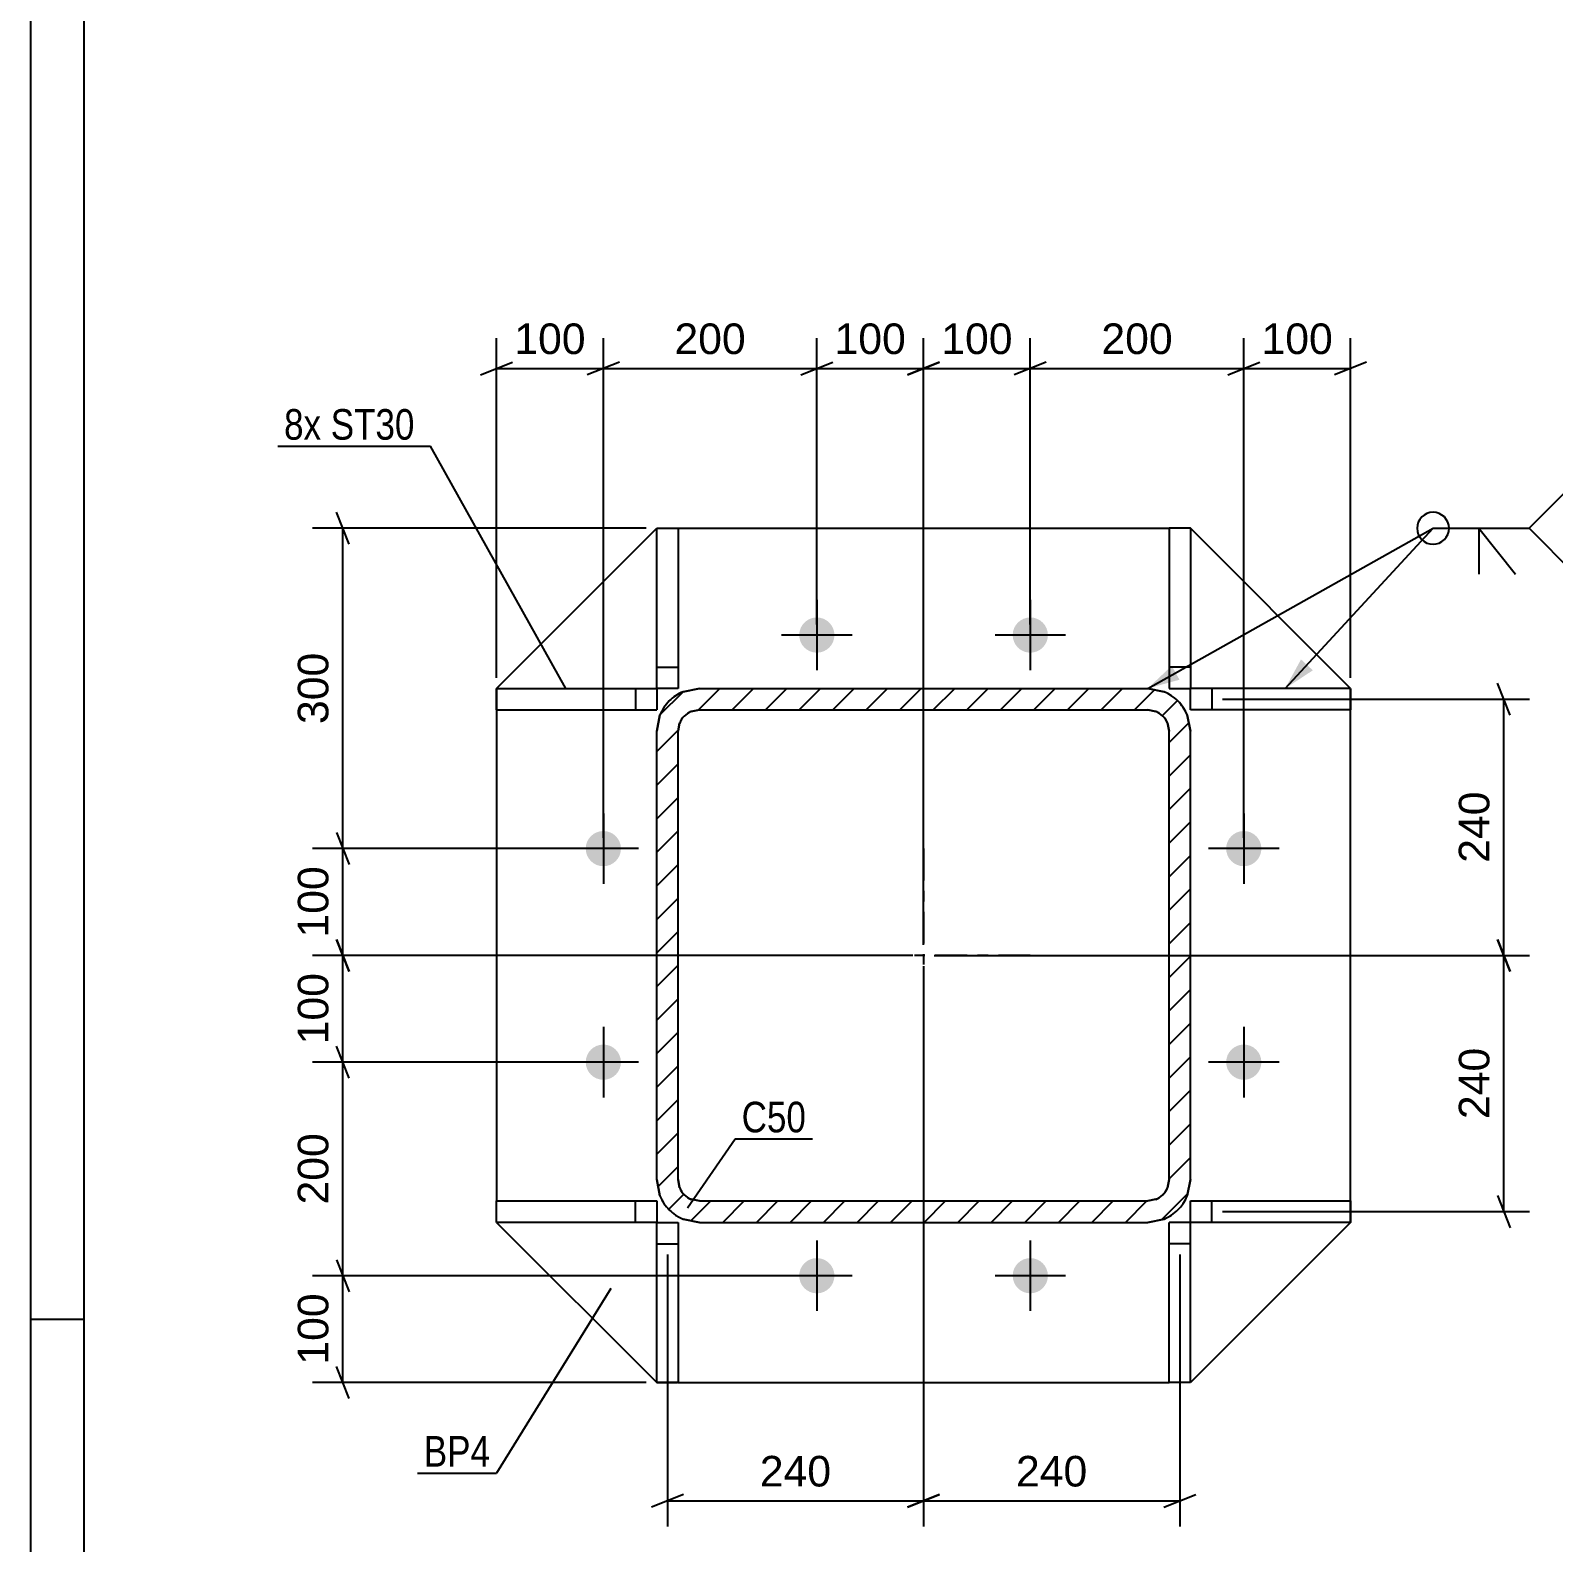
# Model space of a CAD drawing. Header units: millimetres. Extents: x 0 to 841, y 0 to 594.
# Drawn here: x 0 to 142.7, y 128.1 to 269.7 of the extents above; entities that cross this region are included whole.
import ezdxf

# ---------------------------------------------------------------- set-up
doc = ezdxf.new("R2010")
doc.units = ezdxf.units.MM
doc.linetypes.add('DXK_LINE_DOT2', pattern=[3.9198, 1.9599, -1.9599])
doc.linetypes.add('DXK_LINE_DOT3', pattern=[5.9187, 2.979, -0.9799, 0.9799, -0.9799])
doc.styles.add('Arial', font='ARIAL.TTF', dxfattribs={"height": 0.2})
doc.styles.add('Arial Narrow', font='ARIALN.TTF', dxfattribs={"height": 0.2})

# ---------------------------------------------------------------- blocks, each defined once
blk = doc.blocks.new('Unknown-339278137-1133')
at = {"color": 5, "linetype": 'Continuous'}
for p, q in [((0, 594), (0, 0)), ((5, 589), (5, 5)), ((5, 149), (0, 149))]:
    blk.add_line(p, q, dxfattribs=at)
blk = doc.blocks.new('Bolt-339278137-4442 - 4431')
at = {"linetype": 'Continuous'}
for points in [[(75.32, 213.11, -1), (72.02, 213.11, -1)], [(95.32, 213.11, -1), (92.02, 213.11, -1)], [(55.32, 193.11, -1), (52.02, 193.11, -1)], [(115.32, 193.11, -1), (112.02, 193.11, -1)], [(55.32, 173.11, -1), (52.02, 173.11, -1)], [(115.32, 173.11, -1), (112.02, 173.11, -1)], [(75.32, 153.11, -1), (72.02, 153.11, -1)], [(95.32, 153.11, -1), (92.02, 153.11, -1)]]:
    blk.add_hatch(color=1, dxfattribs=at).paths.add_polyline_path(points)
at = {"color": 1, "linetype": 'Continuous'}
for p, q in [((73.67, 216.41), (73.67, 209.81)), ((93.67, 216.41), (93.67, 209.81)), ((76.97, 213.11), (70.37, 213.11)), ((96.97, 213.11), (90.37, 213.11)), ((53.67, 196.41), (53.67, 189.81)), ((113.67, 196.41), (113.67, 189.81)), ((56.97, 193.11), (50.37, 193.11)), ((116.97, 193.11), (110.37, 193.11)), ((53.67, 176.41), (53.67, 169.81)), ((113.67, 176.41), (113.67, 169.81)), ((56.97, 173.11), (50.37, 173.11)), ((116.97, 173.11), (110.37, 173.11)), ((73.67, 156.41), (73.67, 149.81)), ((93.67, 156.41), (93.67, 149.81)), ((76.97, 153.11), (70.37, 153.11)), ((96.97, 153.11), (90.37, 153.11))]:
    blk.add_line(p, q, dxfattribs=at)
blk = doc.blocks.new('Part-339278137-4459 - 4431')
at = {"linetype": 'Continuous'}
h = blk.add_hatch(dxfattribs=at)
h.set_pattern_fill('', scale=0.7, style=0, pattern_type=0)
h.set_pattern_definition([(45, (61.1384, 207.8084), (-1.571545, 1.571545), [])])
h.paths.add_polyline_path([(62.67, 208.11), (61.14, 207.81), (59.84, 206.94), (58.97, 205.64), (58.67, 204.11), (58.67, 162.11), (58.97, 160.58), (59.84, 159.28), (61.14, 158.42), (62.67, 158.11), (104.67, 158.11), (106.2, 158.42), (107.5, 159.28), (108.36, 160.58), (108.67, 162.11), (108.67, 204.11), (108.36, 205.64), (107.5, 206.94), (106.2, 207.81), (104.67, 208.11)])
h.paths.add_polyline_path([(105.43, 205.96), (106.08, 205.53), (106.52, 204.88), (106.67, 204.11), (106.67, 162.11), (106.52, 161.35), (106.08, 160.7), (105.43, 160.27), (104.67, 160.11), (62.67, 160.11), (61.9, 160.27), (61.25, 160.7), (60.82, 161.35), (60.67, 162.11), (60.67, 204.11), (60.82, 204.88), (61.25, 205.53), (61.9, 205.96), (62.67, 206.11), (104.67, 206.11)])
at = {"color": 7, "linetype": 'DXK_LINE_DOT2'}
for p, q in [((61.14, 207.81), (62.67, 208.11)), ((62.67, 208.11), (104.67, 208.11)), ((104.67, 208.11), (106.2, 207.81)), ((58.67, 204.11), (58.97, 205.64)), ((62.67, 206.11), (61.9, 205.96)), ((62.67, 206.11), (104.67, 206.11)), ((105.43, 205.96), (104.67, 206.11)), ((108.36, 205.64), (108.67, 204.11)), ((58.67, 162.11), (58.67, 204.11)), ((60.82, 204.88), (60.67, 204.11)), ((60.67, 162.11), (60.67, 204.11)), ((106.67, 204.11), (106.52, 204.88)), ((106.67, 162.11), (106.67, 204.11)), ((108.67, 162.11), (108.67, 204.11)), ((58.97, 160.58), (58.67, 162.11)), ((60.67, 162.11), (60.82, 161.35)), ((106.52, 161.35), (106.67, 162.11)), ((108.67, 162.11), (108.36, 160.58)), ((61.9, 160.27), (62.67, 160.11)), ((62.67, 160.11), (104.67, 160.11)), ((104.67, 160.11), (105.43, 160.27)), ((62.67, 158.11), (61.14, 158.42)), ((106.2, 158.42), (104.67, 158.11)), ((62.67, 158.11), (104.67, 158.11))]:
    blk.add_line(p, q, dxfattribs=at)
at = {"color": 2, "linetype": 'Continuous'}
for p, q in [((62.67, 208.11), (61.14, 207.81)), ((62.67, 208.11), (104.67, 208.11)), ((106.2, 207.81), (104.67, 208.11)), ((58.97, 205.64), (58.67, 204.11)), ((61.9, 205.96), (62.67, 206.11)), ((62.67, 206.11), (104.67, 206.11)), ((104.67, 206.11), (105.43, 205.96)), ((108.67, 204.11), (108.36, 205.64)), ((58.67, 162.11), (58.67, 204.11)), ((60.67, 204.11), (60.82, 204.88)), ((60.67, 162.11), (60.67, 204.11)), ((106.52, 204.88), (106.67, 204.11)), ((106.67, 162.11), (106.67, 204.11)), ((108.67, 162.11), (108.67, 204.11)), ((58.67, 162.11), (58.97, 160.58)), ((60.82, 161.35), (60.67, 162.11)), ((106.67, 162.11), (106.52, 161.35)), ((108.36, 160.58), (108.67, 162.11)), ((62.67, 160.11), (61.9, 160.27)), ((62.67, 160.11), (104.67, 160.11)), ((105.43, 160.27), (104.67, 160.11)), ((61.14, 158.42), (62.67, 158.11)), ((104.67, 158.11), (106.2, 158.42)), ((62.67, 158.11), (104.67, 158.11))]:
    blk.add_line(p, q, dxfattribs=at)
at = {"color": 7, "linetype": 'DXK_LINE_DOT3'}
for p, q in [((83.67, 193.11), (83.67, 173.11)), ((93.67, 183.11), (73.67, 183.11))]:
    blk.add_line(p, q, dxfattribs=at)
at = {"color": 7, "linetype": 'DXK_LINE_DOT2'}
for centre, radius, start, end in [((62.67, 204.11), 4, 112.5, 157.5), ((104.67, 204.11), 4, 22.5, 67.5), ((62.67, 204.11), 2, 112.5, 157.5), ((104.67, 204.11), 2, 22.5, 67.5), ((62.67, 162.11), 2, 202.5, 247.5), ((104.67, 162.11), 2, 292.5, 337.5), ((62.67, 162.11), 4, 202.5, 247.5), ((104.67, 162.11), 4, 292.5, 337.5)]:
    blk.add_arc(centre, radius, start, end, dxfattribs=at)
at = {"color": 2, "linetype": 'Continuous'}
for centre, radius, start, end in [((62.67, 204.11), 4, 112.5, 157.5), ((104.67, 204.11), 4, 22.5, 67.5), ((62.67, 204.11), 2, 112.5, 157.5), ((104.67, 204.11), 2, 22.5, 67.5), ((62.67, 162.11), 2, 202.5, 247.5), ((104.67, 162.11), 2, 292.5, 337.5), ((62.67, 162.11), 4, 202.5, 247.5), ((104.67, 162.11), 4, 292.5, 337.5)]:
    blk.add_arc(centre, radius, start, end, dxfattribs=at)
blk = doc.blocks.new('Part-339278137-24001 - 4431')
at = {"color": 2, "linetype": 'Continuous'}
for p, q in [((108.67, 158.11), (108.67, 160.11)), ((108.67, 160.11), (123.67, 160.11)), ((110.67, 158.11), (110.67, 160.11)), ((123.67, 160.11), (123.67, 158.11)), ((123.67, 158.11), (108.67, 158.11))]:
    blk.add_line(p, q, dxfattribs=at)
blk = doc.blocks.new('Part-339278137-4549 - 4431')
at = {"color": 2, "linetype": 'Continuous'}
for p, q in [((43.67, 208.11), (58.67, 223.11)), ((60.67, 223.11), (106.67, 223.11)), ((123.67, 208.11), (108.67, 223.11)), ((43.67, 206.11), (43.67, 160.11)), ((123.67, 160.11), (123.67, 206.11)), ((43.67, 158.11), (58.67, 143.11)), ((123.67, 158.11), (108.67, 143.11)), ((60.67, 143.11), (106.67, 143.11))]:
    blk.add_line(p, q, dxfattribs=at)
at = {"color": 7, "linetype": 'DXK_LINE_DOT2'}
for p, q in [((58.67, 223.11), (60.67, 223.11)), ((108.67, 223.11), (106.67, 223.11)), ((43.67, 206.11), (43.67, 208.11)), ((43.67, 208.11), (43.67, 206.11)), ((123.67, 206.11), (123.67, 208.11)), ((123.67, 208.11), (123.67, 206.11)), ((43.67, 158.11), (43.67, 160.11)), ((123.67, 158.11), (123.67, 160.11)), ((58.67, 143.11), (60.67, 143.11)), ((108.67, 143.11), (106.67, 143.11))]:
    blk.add_line(p, q, dxfattribs=at)
blk = doc.blocks.new('Part-339278137-23997 - 4431')
at = {"color": 2, "linetype": 'Continuous'}
for p, q in [((58.67, 208.11), (58.67, 223.11)), ((58.67, 223.11), (60.67, 223.11)), ((60.67, 223.11), (60.67, 208.11)), ((58.67, 210.11), (60.67, 210.11)), ((60.67, 208.11), (58.67, 208.11))]:
    blk.add_line(p, q, dxfattribs=at)
blk = doc.blocks.new('Part-339278137-23998 - 4431')
at = {"color": 2, "linetype": 'Continuous'}
for p, q in [((106.67, 223.11), (106.67, 208.11)), ((108.67, 223.11), (106.67, 223.11)), ((108.67, 223.11), (108.67, 208.11)), ((108.67, 210.11), (106.67, 210.11)), ((106.67, 208.11), (108.67, 208.11))]:
    blk.add_line(p, q, dxfattribs=at)
blk = doc.blocks.new('Part-339278137-23999 - 4431')
at = {"color": 2, "linetype": 'Continuous'}
for p, q in [((58.67, 143.11), (58.67, 158.11)), ((58.67, 158.11), (60.67, 158.11)), ((60.67, 158.11), (60.67, 143.11)), ((58.67, 156.11), (60.67, 156.11)), ((60.67, 143.11), (58.67, 143.11))]:
    blk.add_line(p, q, dxfattribs=at)
blk = doc.blocks.new('Part-339278137-24000 - 4431')
at = {"color": 2, "linetype": 'Continuous'}
for p, q in [((106.67, 143.11), (106.67, 158.11)), ((108.67, 158.11), (106.67, 158.11)), ((108.67, 143.11), (108.67, 158.11)), ((108.67, 156.11), (106.67, 156.11)), ((108.67, 143.11), (106.67, 143.11))]:
    blk.add_line(p, q, dxfattribs=at)
blk = doc.blocks.new('Part-339278137-24002 - 4431')
at = {"color": 2, "linetype": 'Continuous'}
for p, q in [((123.67, 208.11), (108.67, 208.11)), ((108.67, 206.11), (108.67, 208.11)), ((110.67, 208.11), (110.67, 206.11)), ((123.67, 208.11), (123.67, 206.11)), ((123.67, 206.11), (108.67, 206.11))]:
    blk.add_line(p, q, dxfattribs=at)
blk = doc.blocks.new('Part-339278137-24003 - 4431')
at = {"color": 2, "linetype": 'Continuous'}
for p, q in [((43.67, 158.11), (43.67, 160.11)), ((43.67, 160.11), (58.67, 160.11)), ((56.67, 158.11), (56.67, 160.11)), ((58.67, 160.11), (58.67, 158.11)), ((58.67, 158.11), (43.67, 158.11))]:
    blk.add_line(p, q, dxfattribs=at)
blk = doc.blocks.new('Part-339278137-24004 - 4431')
at = {"color": 2, "linetype": 'Continuous'}
for p, q in [((43.67, 208.11), (43.67, 206.11)), ((43.67, 208.11), (58.67, 208.11)), ((56.67, 208.11), (56.67, 206.11)), ((58.67, 208.11), (58.67, 206.11)), ((43.67, 206.11), (58.67, 206.11))]:
    blk.add_line(p, q, dxfattribs=at)
blk = doc.blocks.new('StraightDimension-339278137-30802 - 4431')
at = {"color": 7, "linetype": 'Continuous'}
for p, q in [((53.67, 194.11), (53.67, 240.93)), ((73.67, 214.11), (73.67, 240.93)), ((55.17, 238.68), (52.17, 237.48)), ((72.17, 237.48), (75.17, 238.68)), ((53.67, 238.08), (73.67, 238.08))]:
    blk.add_line(p, q, dxfattribs=at)
at = {"color": 0}
blk.add_wipeout([(67.6, 238.83), (67.6, 243.03), (59.73, 243.03), (59.73, 238.83)], dxfattribs=at)
at = {"color": 3, "style": 'Arial'}
blk.add_text('200', height=2.865, dxfattribs=at).set_placement((60.33, 239.43))
blk = doc.blocks.new('StraightDimension-339278137-30800 - 4431')
at = {"color": 7, "linetype": 'Continuous'}
for p, q in [((83.67, 184.11), (83.67, 240.93)), ((93.67, 214.11), (93.67, 240.93)), ((82.17, 237.48), (85.17, 238.68)), ((95.17, 238.68), (92.17, 237.48)), ((83.67, 238.08), (93.67, 238.08))]:
    blk.add_line(p, q, dxfattribs=at)
at = {"color": 0}
blk.add_wipeout([(92.6, 238.83), (92.6, 243.03), (84.73, 243.03), (84.73, 238.83)], dxfattribs=at)
at = {"color": 3, "style": 'Arial'}
blk.add_text('100', height=2.865, dxfattribs=at).set_placement((85.33, 239.43))
blk = doc.blocks.new('StraightDimension-339278137-30906 - 4431')
at = {"color": 7, "linetype": 'Continuous'}
for p, q in [((83.67, 182.11), (83.67, 129.62)), ((107.67, 155.11), (107.67, 129.62)), ((85.17, 132.62), (82.17, 131.42)), ((83.67, 132.02), (107.67, 132.02)), ((106.17, 131.42), (109.17, 132.62))]:
    blk.add_line(p, q, dxfattribs=at)
at = {"color": 0}
blk.add_wipeout([(99.6, 132.77), (99.6, 136.97), (91.73, 136.97), (91.73, 132.77)], dxfattribs=at)
at = {"color": 3, "style": 'Arial'}
blk.add_text('240', height=2.865, dxfattribs=at).set_placement((92.33, 133.37))
blk = doc.blocks.new('StraightDimension-339278137-30921 - 4431')
at = {"color": 7, "linetype": 'Continuous'}
for p, q in [((138.63, 205.61), (137.43, 208.61)), ((111.67, 207.11), (140.43, 207.11)), ((138.03, 183.11), (138.03, 207.11)), ((137.43, 184.61), (138.63, 181.61)), ((84.67, 183.11), (140.43, 183.11))]:
    blk.add_line(p, q, dxfattribs=at)
at = {"color": 0}
blk.add_wipeout([(137.28, 199.05), (133.08, 199.05), (133.08, 191.18), (137.28, 191.18)], dxfattribs=at)
at = {"color": 3, "style": 'Arial'}
blk.add_text('240', height=2.865, rotation=90.0002, dxfattribs=at).set_placement((136.68, 191.78))
blk = doc.blocks.new('StraightDimension-339278137-30857 - 4431')
at = {"color": 7, "linetype": 'Continuous'}
for p, q in [((29.86, 221.61), (28.66, 224.61)), ((57.67, 223.11), (26.41, 223.11)), ((29.26, 193.11), (29.26, 223.11)), ((28.66, 194.61), (29.86, 191.61)), ((52.67, 193.11), (26.41, 193.11))]:
    blk.add_line(p, q, dxfattribs=at)
at = {"color": 0}
blk.add_wipeout([(28.51, 212.05), (24.31, 212.05), (24.31, 204.18), (28.51, 204.18)], dxfattribs=at)
at = {"color": 3, "style": 'Arial'}
blk.add_text('300', height=2.865, rotation=90.0002, dxfattribs=at).set_placement((27.91, 204.78))
blk = doc.blocks.new('StraightDimension-339278137-30907 - 4431')
at = {"color": 7, "linetype": 'Continuous'}
for p, q in [((83.67, 182.11), (83.67, 129.62)), ((59.67, 155.11), (59.67, 129.62)), ((61.17, 132.62), (58.17, 131.42)), ((59.67, 132.02), (83.67, 132.02)), ((82.17, 131.42), (85.17, 132.62))]:
    blk.add_line(p, q, dxfattribs=at)
at = {"color": 0}
blk.add_wipeout([(75.6, 132.77), (75.6, 136.97), (67.73, 136.97), (67.73, 132.77)], dxfattribs=at)
at = {"color": 3, "style": 'Arial'}
blk.add_text('240', height=2.865, dxfattribs=at).set_placement((68.33, 133.37))
blk = doc.blocks.new('StraightDimension-339278137-30798 - 4431')
at = {"color": 7, "linetype": 'Continuous'}
for p, q in [((113.67, 194.11), (113.67, 240.93)), ((123.67, 209.11), (123.67, 240.93)), ((112.17, 237.48), (115.17, 238.68)), ((125.17, 238.68), (122.17, 237.48)), ((113.67, 238.08), (123.67, 238.08))]:
    blk.add_line(p, q, dxfattribs=at)
at = {"color": 0}
blk.add_wipeout([(122.6, 238.83), (122.6, 243.03), (114.73, 243.03), (114.73, 238.83)], dxfattribs=at)
at = {"color": 3, "style": 'Arial'}
blk.add_text('100', height=2.865, dxfattribs=at).set_placement((115.33, 239.43))
blk = doc.blocks.new('StraightDimension-339278137-30799 - 4431')
at = {"color": 7, "linetype": 'Continuous'}
for p, q in [((93.67, 214.11), (93.67, 240.93)), ((113.67, 194.11), (113.67, 240.93)), ((95.17, 238.68), (92.17, 237.48)), ((112.17, 237.48), (115.17, 238.68)), ((93.67, 238.08), (113.67, 238.08))]:
    blk.add_line(p, q, dxfattribs=at)
at = {"color": 0}
blk.add_wipeout([(107.6, 238.83), (107.6, 243.03), (99.73, 243.03), (99.73, 238.83)], dxfattribs=at)
at = {"color": 3, "style": 'Arial'}
blk.add_text('200', height=2.865, dxfattribs=at).set_placement((100.33, 239.43))
blk = doc.blocks.new('StraightDimension-339278137-30801 - 4431')
at = {"color": 7, "linetype": 'Continuous'}
for p, q in [((73.67, 214.11), (73.67, 240.93)), ((83.67, 184.11), (83.67, 240.93)), ((72.17, 237.48), (75.17, 238.68)), ((85.17, 238.68), (82.17, 237.48)), ((73.67, 238.08), (83.67, 238.08))]:
    blk.add_line(p, q, dxfattribs=at)
at = {"color": 0}
blk.add_wipeout([(82.6, 238.83), (82.6, 243.03), (74.73, 243.03), (74.73, 238.83)], dxfattribs=at)
at = {"color": 3, "style": 'Arial'}
blk.add_text('100', height=2.865, dxfattribs=at).set_placement((75.33, 239.43))
blk = doc.blocks.new('StraightDimension-339278137-30803 - 4431')
at = {"color": 7, "linetype": 'Continuous'}
for p, q in [((43.67, 209.11), (43.67, 240.93)), ((53.67, 194.11), (53.67, 240.93)), ((42.17, 237.48), (45.17, 238.68)), ((55.17, 238.68), (52.17, 237.48)), ((43.67, 238.08), (53.67, 238.08))]:
    blk.add_line(p, q, dxfattribs=at)
at = {"color": 0}
blk.add_wipeout([(52.6, 238.83), (52.6, 243.03), (44.73, 243.03), (44.73, 238.83)], dxfattribs=at)
at = {"color": 3, "style": 'Arial'}
blk.add_text('100', height=2.865, dxfattribs=at).set_placement((45.33, 239.43))
blk = doc.blocks.new('StraightDimension-339278137-30922 - 4431')
at = {"color": 7, "linetype": 'Continuous'}
for p, q in [((138.63, 181.61), (137.43, 184.61)), ((84.67, 183.11), (140.43, 183.11)), ((138.03, 159.11), (138.03, 183.11)), ((137.43, 160.61), (138.63, 157.61)), ((111.67, 159.11), (140.43, 159.11))]:
    blk.add_line(p, q, dxfattribs=at)
at = {"color": 0}
blk.add_wipeout([(137.28, 175.05), (133.08, 175.05), (133.08, 167.18), (137.28, 167.18)], dxfattribs=at)
at = {"color": 3, "style": 'Arial'}
blk.add_text('240', height=2.865, rotation=90.0002, dxfattribs=at).set_placement((136.68, 167.78))
blk = doc.blocks.new('StraightDimension-339278137-30858 - 4431')
at = {"color": 7, "linetype": 'Continuous'}
for p, q in [((28.66, 194.61), (29.86, 191.61)), ((52.67, 193.11), (26.41, 193.11)), ((29.26, 183.11), (29.26, 193.11)), ((29.86, 181.61), (28.66, 184.61)), ((82.67, 183.11), (26.41, 183.11))]:
    blk.add_line(p, q, dxfattribs=at)
at = {"color": 0}
blk.add_wipeout([(28.51, 192.05), (24.31, 192.05), (24.31, 184.18), (28.51, 184.18)], dxfattribs=at)
at = {"color": 3, "style": 'Arial'}
blk.add_text('100', height=2.865, rotation=90.0002, dxfattribs=at).set_placement((27.91, 184.78))
blk = doc.blocks.new('StraightDimension-339278137-30859 - 4431')
at = {"color": 7, "linetype": 'Continuous'}
for p, q in [((28.66, 184.61), (29.86, 181.61)), ((82.67, 183.11), (26.41, 183.11)), ((29.26, 173.11), (29.26, 183.11)), ((29.86, 171.61), (28.66, 174.61)), ((52.67, 173.11), (26.41, 173.11))]:
    blk.add_line(p, q, dxfattribs=at)
at = {"color": 0}
blk.add_wipeout([(28.51, 182.05), (24.31, 182.05), (24.31, 174.18), (28.51, 174.18)], dxfattribs=at)
at = {"color": 3, "style": 'Arial'}
blk.add_text('100', height=2.865, rotation=90.0002, dxfattribs=at).set_placement((27.91, 174.78))
blk = doc.blocks.new('StraightDimension-339278137-30860 - 4431')
at = {"color": 7, "linetype": 'Continuous'}
for p, q in [((29.86, 171.61), (28.66, 174.61)), ((52.67, 173.11), (26.41, 173.11)), ((29.26, 153.11), (29.26, 173.11)), ((28.66, 154.61), (29.86, 151.61)), ((72.67, 153.11), (26.41, 153.11))]:
    blk.add_line(p, q, dxfattribs=at)
at = {"color": 0}
blk.add_wipeout([(28.51, 167.05), (24.31, 167.05), (24.31, 159.18), (28.51, 159.18)], dxfattribs=at)
at = {"color": 3, "style": 'Arial'}
blk.add_text('200', height=2.865, rotation=90.0002, dxfattribs=at).set_placement((27.91, 159.78))
blk = doc.blocks.new('StraightDimension-339278137-30861 - 4431')
at = {"color": 7, "linetype": 'Continuous'}
for p, q in [((28.66, 154.61), (29.86, 151.61)), ((72.67, 153.11), (26.41, 153.11)), ((29.26, 143.11), (29.26, 153.11)), ((29.86, 141.61), (28.66, 144.61)), ((57.67, 143.11), (26.41, 143.11))]:
    blk.add_line(p, q, dxfattribs=at)
at = {"color": 0}
blk.add_wipeout([(28.51, 152.05), (24.31, 152.05), (24.31, 144.18), (28.51, 144.18)], dxfattribs=at)
at = {"color": 3, "style": 'Arial'}
blk.add_text('100', height=2.865, rotation=90.0002, dxfattribs=at).set_placement((27.91, 144.78))
blk = doc.blocks.new('Mark-339278137-4545 - 4431')
at = {"color": 0}
blk.add_wipeout([(43.06, 135.23), (43.06, 138.23), (36.85, 138.23), (36.85, 135.23)], dxfattribs=at)
blk.add_wipeout([(43.06, 135.23), (43.06, 138.23), (36.85, 138.23), (36.85, 135.23)], dxfattribs=at)
at = {"color": 30, "linetype": 'Continuous'}
for p in [(54.36, 151.91), (36.25, 134.63)]:
    blk.add_line(p, (43.66, 134.63), dxfattribs=at)
at = {"color": 3, "style": 'Arial Narrow'}
blk.add_text('BP4', height=2.863, dxfattribs=at).set_placement((36.85, 135.23))
blk = doc.blocks.new('Mark-339278137-4455 - 4431')
at = {"color": 0}
blk.add_wipeout([(72.66, 166.54), (72.66, 169.54), (66.63, 169.54), (66.63, 166.54)], dxfattribs=at)
blk.add_wipeout([(72.66, 166.54), (72.66, 169.54), (66.63, 169.54), (66.63, 166.54)], dxfattribs=at)
at = {"color": 30, "linetype": 'Continuous'}
for p, q in [((61.57, 159.48), (66.03, 165.94)), ((66.03, 165.94), (73.26, 165.94))]:
    blk.add_line(p, q, dxfattribs=at)
at = {"color": 3, "style": 'Arial Narrow'}
blk.add_text('C50', height=2.863, dxfattribs=at).set_placement((66.63, 166.54))
blk = doc.blocks.new('MarkSet-339278137-30971 - 4431')
at = {"color": 30, "linetype": 'Continuous'}
blk.add_line((50.16, 208.11), (37.48, 230.81), dxfattribs=at)
at = {"color": 0}
for points in [[(27.23, 231.41), (27.23, 234.41), (23.76, 234.41), (23.76, 231.41)], [(35.98, 231.41), (35.98, 234.41), (28.13, 234.41), (28.13, 231.41)]]:
    blk.add_wipeout(points, dxfattribs=at)
for points in [[(27.23, 231.41), (27.23, 234.41), (23.76, 234.41), (23.76, 231.41)], [(35.98, 231.41), (35.98, 234.41), (28.13, 234.41), (28.13, 231.41)]]:
    blk.add_wipeout(points, dxfattribs=at)
at = {"color": 30, "linetype": 'Continuous'}
blk.add_line((23.16, 230.81), (37.48, 230.81), dxfattribs=at)
at = {"color": 3, "style": 'Arial Narrow'}
for s, p in [('8x', (23.76, 231.41)), ('ST30', (28.13, 231.41))]:
    blk.add_text(s, height=2.863, dxfattribs=at).set_placement(p)
blk = doc.blocks.new('WeldMark-339278137-31004 - 4431')
at = {"linetype": 'Continuous'}
for points in [[(107.65, 208.93), (104.67, 208.11), (106.92, 210.23)], [(120.14, 209.81), (117.55, 208.11), (119.03, 210.83)]]:
    blk.add_hatch(color=30, dxfattribs=at).paths.add_polyline_path(points)
at = {"color": 30, "linetype": 'Continuous'}
for p, q in [((104.67, 208.11), (131.4, 223.11)), ((117.55, 208.11), (131.4, 223.11)), ((131.4, 223.11), (140.4, 223.11))]:
    blk.add_line(p, q, dxfattribs=at)
at = {"color": 3, "linetype": 'Continuous'}
for q in [(139.12, 218.82), (135.69, 218.82)]:
    blk.add_line((135.69, 223.11), q, dxfattribs=at)
for start, end in [(90, 270), (270, 90)]:
    blk.add_arc((131.4, 223.11), 1.5, start, end, dxfattribs=at)
at = {"color": 0, "linetype": 'Continuous'}
blk.add_wipeout([(151.78, 222.21), (151.78, 225.21), (144, 225.21), (144, 222.21)], dxfattribs=at)
blk.add_wipeout([(151.78, 222.21), (151.78, 225.21), (144, 225.21), (144, 222.21)], dxfattribs=at)
at = {"color": 3, "linetype": 'Continuous'}
for q in [(144.69, 227.4), (144.69, 218.82)]:
    blk.add_line((140.4, 223.11), q, dxfattribs=at)
at = {"color": 3, "linetype": 'Continuous', "style": 'Arial'}
blk.add_text('TYP', height=2.865, dxfattribs=at).set_placement((144, 222.21))

msp = doc.modelspace()

# ---------------------------------------------------------------- block references
for name in ['Unknown-339278137-1133', 'Part-339278137-4549 - 4431', 'Part-339278137-23997 - 4431', 'Part-339278137-23998 - 4431', 'Bolt-339278137-4442 - 4431', 'Part-339278137-24004 - 4431', 'Part-339278137-4459 - 4431', 'Part-339278137-24002 - 4431', 'Part-339278137-24003 - 4431', 'Part-339278137-24001 - 4431', 'Part-339278137-23999 - 4431', 'Part-339278137-24000 - 4431']:
    msp.add_blockref(name, (0, 0))

# ---------------------------------------------------------------- next in the draw order: block references
for name in ['StraightDimension-339278137-30802 - 4431', 'StraightDimension-339278137-30800 - 4431', 'StraightDimension-339278137-30906 - 4431']:
    msp.add_blockref(name, (0, 0))

# ---------------------------------------------------------------- next in the draw order: block references
for name in ['StraightDimension-339278137-30857 - 4431', 'StraightDimension-339278137-30921 - 4431']:
    msp.add_blockref(name, (0, 0))

# ---------------------------------------------------------------- next in the draw order: block references
for name in ['StraightDimension-339278137-30803 - 4431', 'StraightDimension-339278137-30801 - 4431', 'StraightDimension-339278137-30798 - 4431', 'StraightDimension-339278137-30907 - 4431']:
    msp.add_blockref(name, (0, 0))

# ---------------------------------------------------------------- next in the draw order: block references
for name in ['StraightDimension-339278137-30799 - 4431', 'MarkSet-339278137-30971 - 4431', 'StraightDimension-339278137-30858 - 4431', 'StraightDimension-339278137-30922 - 4431']:
    msp.add_blockref(name, (0, 0))

# ---------------------------------------------------------------- next in the draw order: block references
for name in ['WeldMark-339278137-31004 - 4431', 'StraightDimension-339278137-30859 - 4431']:
    msp.add_blockref(name, (0, 0))

# ---------------------------------------------------------------- next in the draw order: block references
msp.add_blockref('StraightDimension-339278137-30860 - 4431', (0, 0))

# ---------------------------------------------------------------- next in the draw order: block references
for name in ['Mark-339278137-4455 - 4431', 'StraightDimension-339278137-30861 - 4431']:
    msp.add_blockref(name, (0, 0))

# ---------------------------------------------------------------- next in the draw order: block references
msp.add_blockref('Mark-339278137-4545 - 4431', (0, 0))

doc.saveas('drawing.dxf')
